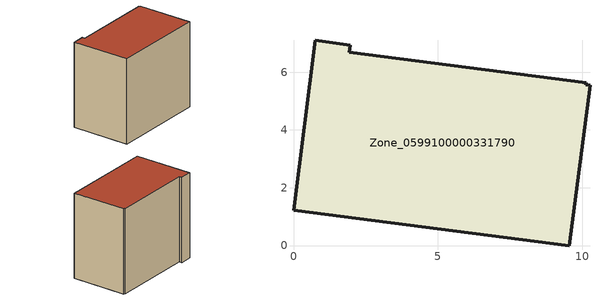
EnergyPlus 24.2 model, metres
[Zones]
Zone_0599100000331790
 floor ground (C_G): 9.54,0 0,1.22 0.76,7.1 1.96,6.94 1.93,6.69 10.13,5.63 10.12,5.56 10.26,5.54 z3.6
 wall outside (C_F): 1.96,6.94 0.76,7.1 0,1.22 9.54,0 10.26,5.54 10.12,5.56 10.13,5.63 1.93,6.69 1.96,6.94 z3.6:12.18
 roof outside (C_R): 10.26,5.54 10.12,5.56 10.13,5.63 1.93,6.69 1.96,6.94 0.76,7.1 0,1.22 9.54,0 z12.18
[BUILDING]
Pand.0599100000331790: North Axis=0; Terrain=City; Loads Convergence Tolerance Value=0.04; Temperature Convergence Tolerance Value=0.4; Solar Distribution=FullExterior; Maximum Number of Warmup Days=25; Minimum Number of Warmup Days=1
[Site:Location]
Rotterdam.The.Hague.AP_ZH_NLD Design_Conditions: Latitude=51.96; Longitude=4.45; Time Zone=1; Elevation=-4.5
[SITE:GROUNDTEMPERATURE:BUILDINGSURFACE]
18, 18, 18, 18, 18, 18, 18, 18, 18, 18, 18, 18
[MATERIAL] Thermal Absorptance=0.9; Solar Absorptance=0.7; Visible Absorptance=0.7
Name | Roughness | Thickness | Conductivity | Density | Specific Heat
G.TC.1975-1991 | MediumSmooth | 0.15 | 0.288461 | 540 | 1210
F.TC.1975-1991 | Rough | 0.3 | 0.230769 | 1920 | 840
R.TC.1975-1991 | MediumRough | 0.2 | 0.153846 | 1500 | 1000
[CONSTRUCTION]
C_G: G.TC.1975-1991
C_F: F.TC.1975-1991
C_R: R.TC.1975-1991
[ZONE]
Zone_0599100000331790: Type=1; Multiplier=1; Ceiling Height=Autocalculate; Volume=Autocalculate; Floor Area=autocalculate; Part of Total Floor Area=Yes
[ZONEINFILTRATION:DESIGNFLOWRATE]
Infil_Zone_0599100000331790: Zone or ZoneList or Space or SpaceList=Zone_0599100000331790; Schedule=AlwaysOn; Design Flow Rate Calculation Method=Flow/Area; Flow Rate per Floor Area=0.003; Constant Term Coefficient=1; Temperature Term Coefficient=0; Velocity Term Coefficient=0; Velocity Squared Term Coefficient=0
[HVACTEMPLATE:ZONE:IDEALLOADSAIRSYSTEM]
Zone_0599100000331790: Maximum Heating Supply Air Temperature=50; Minimum Cooling Supply Air Temperature=13; Maximum Heating Supply Air Humidity Ratio=0.0156; Minimum Cooling Supply Air Humidity Ratio=0.0077; Heating Limit=NoLimit; Cooling Limit=NoLimit; Dehumidification Control Type=ConstantSensibleHeatRatio; Cooling Sensible Heat Ratio=0.7; Dehumidification Setpoint=60; Humidification Control Type=None; Humidification Setpoint=30; Outdoor Air Method=None; Outdoor Air Flow Rate per Person=0.00944; Outdoor Air Flow Rate per Zone Floor Area=0; Outdoor Air Flow Rate per Zone=0; Demand Controlled Ventilation Type=None; Outdoor Air Economizer Type=NoEconomizer; Heat Recovery Type=None; Sensible Heat Recovery Effectiveness=0.7; Latent Heat Recovery Effectiveness=0.65
[ZONECONTROL:THERMOSTAT]
ThermostatControl_Zone_0599100000331790: Zone or ZoneList=Zone_0599100000331790; Control Type Schedule=DualSetpointControlType; Control 1=Thermostat_Zone_0599100000331790; Temperature Difference Between Cutout And Setpoint=0
[THERMOSTATSETPOINT:DUALSETPOINT]
Thermostat_Zone_0599100000331790: Heating Setpoint Temperature Schedule=HeatingSetpoint_Zone_0599100000331790; Cooling Setpoint Temperature Schedule=CoolingSetpoint_Zone_0599100000331790
[SCHEDULE:COMPACT]
HeatingSetpoint_Zone_0599100000331790: Through: 12/31, For: AllDays, Until: 24:00, 21
CoolingSetpoint_Zone_0599100000331790: Through: 12/31, For: AllDays, Until: 24:00, 24
DualSetpointControlType: Through: 12/31, For: AllDays, Until: 24:00, 4
AlwaysOn: Through: 12/31, For: AllDays, Until: 24:00, 1
